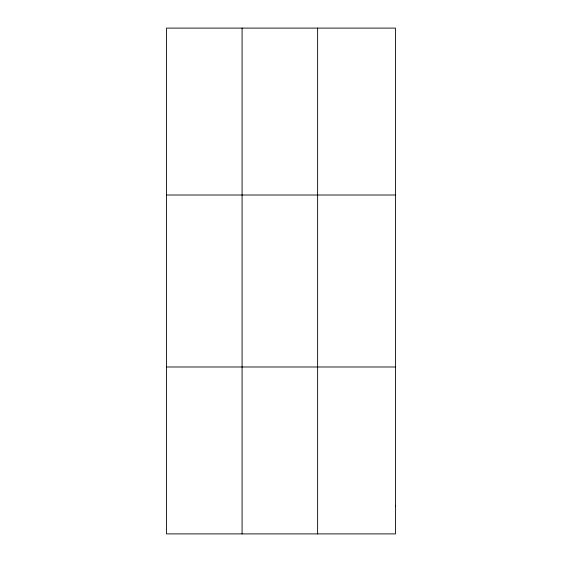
<?xml version="1.0" encoding="UTF-8"?>
<svg xmlns="http://www.w3.org/2000/svg" width="562" height="562" viewBox="0 0 562 562"><rect width="100%" height="100%" fill="white"/><g stroke="black" fill="none" stroke-linecap="round" stroke-linejoin="round"><path stroke-width="0.84" d="M242.082 28.1L242.082 533.9M317.628 28.1L317.628 533.9M166.542 195.014L395.458 195.014M166.542 366.986L395.458 366.986M395.458 506.081L395.458 533.9L166.542 533.9L166.542 28.1L395.458 28.1L395.458 506.081"/></g></svg>
